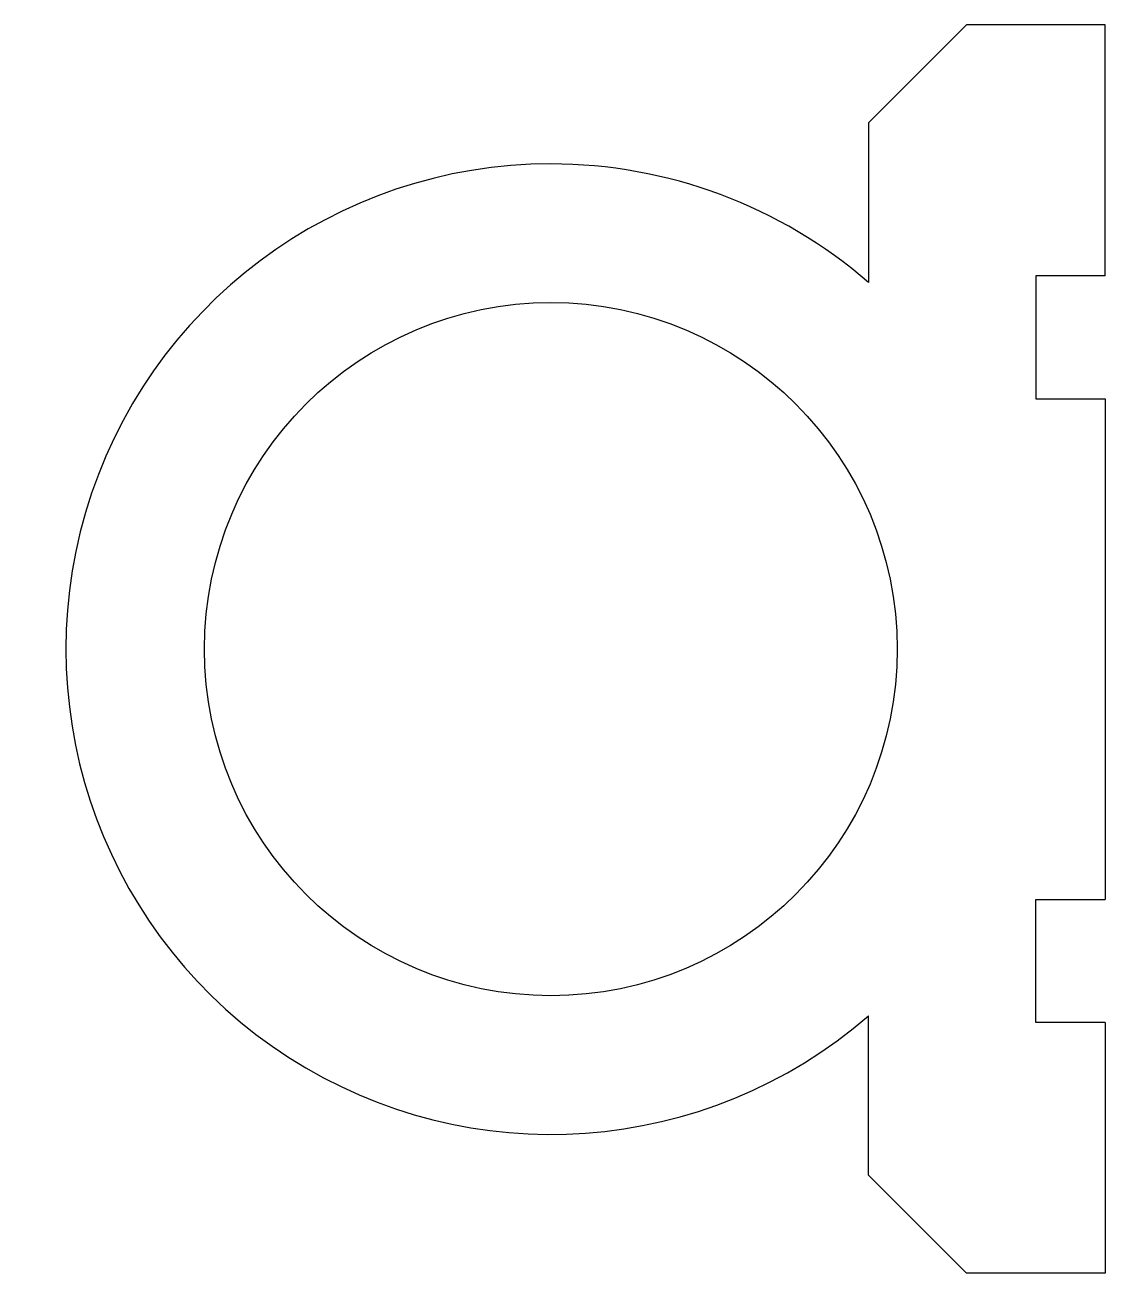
# Model space of a CAD drawing. Extents: x -15.2 to 16, y -18 to 18.
import ezdxf

# ---------------------------------------------------------------- set-up
doc = ezdxf.new("R2010")
doc.units = 0
doc.layers.get('0').update_dxf_attribs({"linetype": 'continuous'})

# ---------------------------------------------------------------- blocks, each defined once
blk = doc.blocks.new('BODY003')
at = {"color": 0}
for p, q in [((12, 18.008), (9.172, 15.18)), ((16, 18.008), (12, 18.008)), ((16, 10.775), (16, 18.008)), ((9.172, 15.18), (9.172, 10.577)), ((16, 10.775), (14, 10.775)), ((14, 10.775), (14, 7.225)), ((14, 7.225), (16, 7.225)), ((16, 7.225), (16, -7.225)), ((14, -7.225), (16, -7.225)), ((14, -10.775), (14, -7.225)), ((9.172, -15.172), (9.172, -10.577)), ((16, -10.775), (14, -10.775)), ((16, -10.775), (16, -18)), ((12, -18), (9.172, -15.172)), ((16, -18), (12, -18))]:
    blk.add_line(p, q, dxfattribs=at)
blk.add_circle((0, 0), 10, dxfattribs=at)
for start, end in [(90, -49.0718), (49.0718, 90)]:
    blk.add_arc((0, 0), 14, start, end, dxfattribs=at)

msp = doc.modelspace()

# ---------------------------------------------------------------- block references
at = {"color": 0}
msp.add_blockref('BODY003', (0, 0), dxfattribs=at)

doc.saveas('drawing.dxf')
